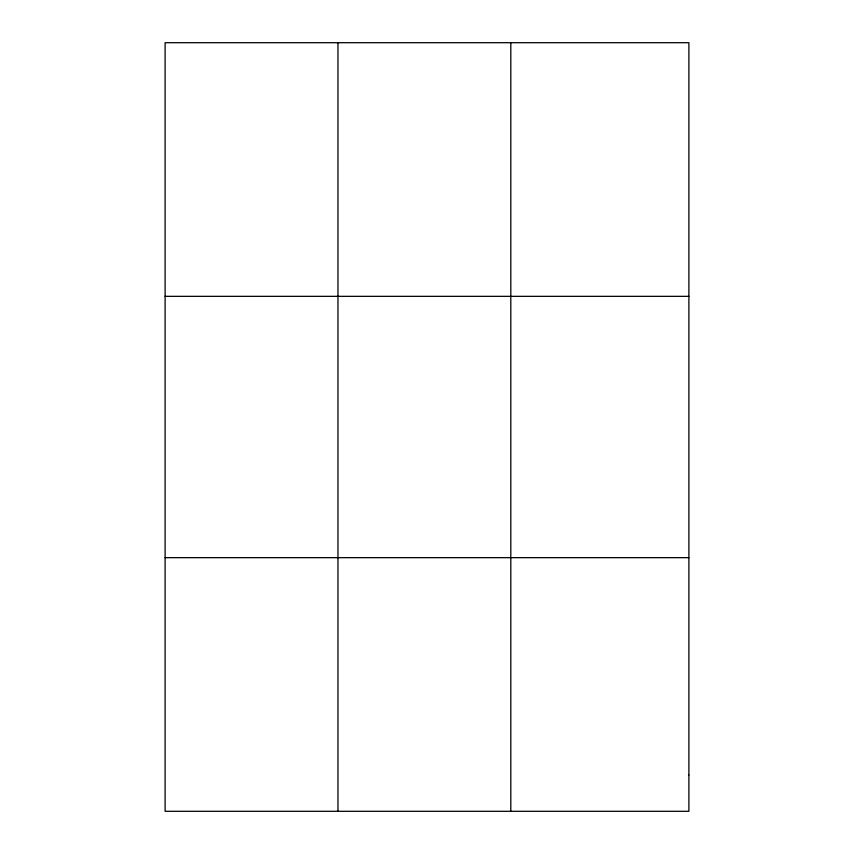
<?xml version="1.0" encoding="UTF-8"?>
<svg xmlns="http://www.w3.org/2000/svg" width="854" height="854" viewBox="0 0 854 854"><rect width="100%" height="100%" fill="white"/><g stroke="black" fill="none" stroke-linecap="round" stroke-linejoin="round"><path stroke-width="1.28" d="M337.96 42.7L337.96 811.3M510.809 42.7L510.809 811.3M165.11 296.338L688.89 296.338M165.11 557.662L688.89 557.662M688.89 775.069L688.89 811.3L165.11 811.3L165.11 42.7L688.89 42.7L688.89 775.069"/></g></svg>
